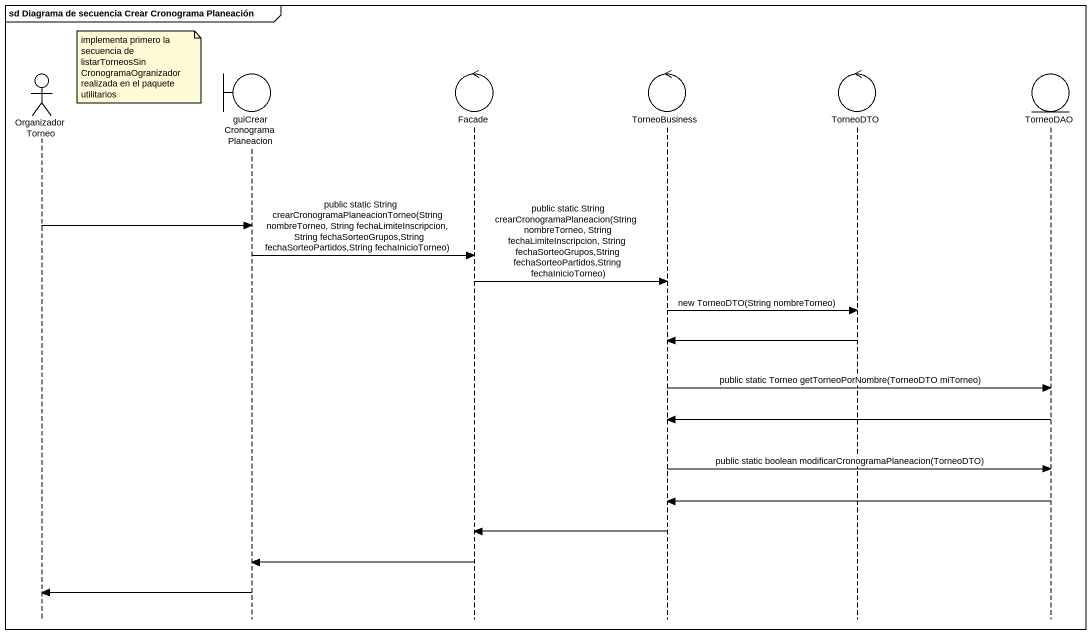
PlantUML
@startuml
mainframe sd Diagrama de secuencia Crear Cronograma Planeación
hide footbox
actor OrganizadorTorneo
boundary guiCrearCronogramaPlaneacion
control Facade
control TorneoBusiness
control TorneoDTO
entity TorneoDAO

note right of OrganizadorTorneo : implementa primero la secuencia de listarTorneosSinCronogramaOgranizador realizada en el paquete utilitarios
OrganizadorTorneo -> guiCrearCronogramaPlaneacion
guiCrearCronogramaPlaneacion -> Facade : public static String crearCronogramaPlaneacionTorneo(String nombreTorneo, String fechaLimiteInscripcion, String fechaSorteoGrupos,String fechaSorteoPartidos,String fechaInicioTorneo)
Facade -> TorneoBusiness : public static String crearCronogramaPlaneacion(String nombreTorneo, String fechaLimiteInscripcion, String fechaSorteoGrupos,String fechaSorteoPartidos,String fechaInicioTorneo)
TorneoBusiness -> TorneoDTO : new TorneoDTO(String nombreTorneo)
TorneoDTO -> TorneoBusiness
TorneoBusiness -> TorneoDAO : public static Torneo getTorneoPorNombre(TorneoDTO miTorneo)
TorneoDAO -> TorneoBusiness
TorneoBusiness -> TorneoDAO : public static boolean modificarCronogramaPlaneacion(TorneoDTO)
TorneoDAO -> TorneoBusiness
TorneoBusiness -> Facade
Facade -> guiCrearCronogramaPlaneacion
guiCrearCronogramaPlaneacion -> OrganizadorTorneo
@enduml
